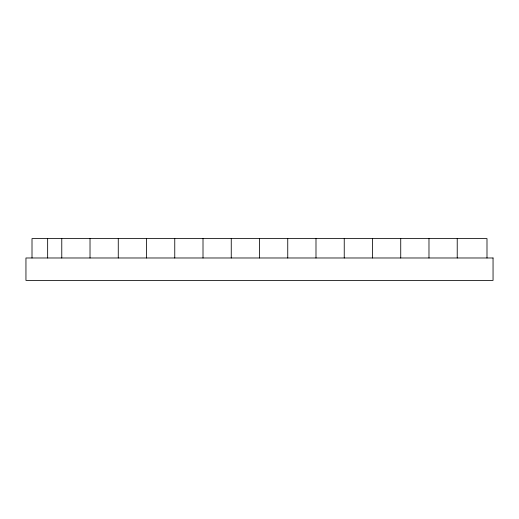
<?xml version="1.0" encoding="UTF-8"?>
<svg xmlns="http://www.w3.org/2000/svg" width="519" height="519" viewBox="0 0 519 519"><rect width="100%" height="100%" fill="white"/><g stroke="black" fill="none" stroke-linecap="round" stroke-linejoin="round"><path stroke-width="0.78" d="M486.991 257.982L486.991 238.591L32.009 238.591L32.009 257.982M457.226 238.591L457.226 257.982M428.979 238.591L428.979 257.982M400.733 238.591L400.733 257.982M372.486 238.591L372.486 257.982M344.24 238.591L344.24 257.982M315.993 238.591L315.993 257.982M287.747 238.591L287.747 257.982M259.5 238.591L259.5 257.982M231.253 238.591L231.253 257.982M203.007 238.591L203.007 257.982M174.76 238.591L174.76 257.982M146.514 238.591L146.514 257.982M118.267 238.591L118.267 257.982M90.021 238.591L90.021 257.982M61.774 238.591L61.774 257.982M47.651 238.591L47.651 257.982M493.05 257.982L25.95 257.982L25.95 280.409L493.05 280.409L493.05 257.982"/></g></svg>
